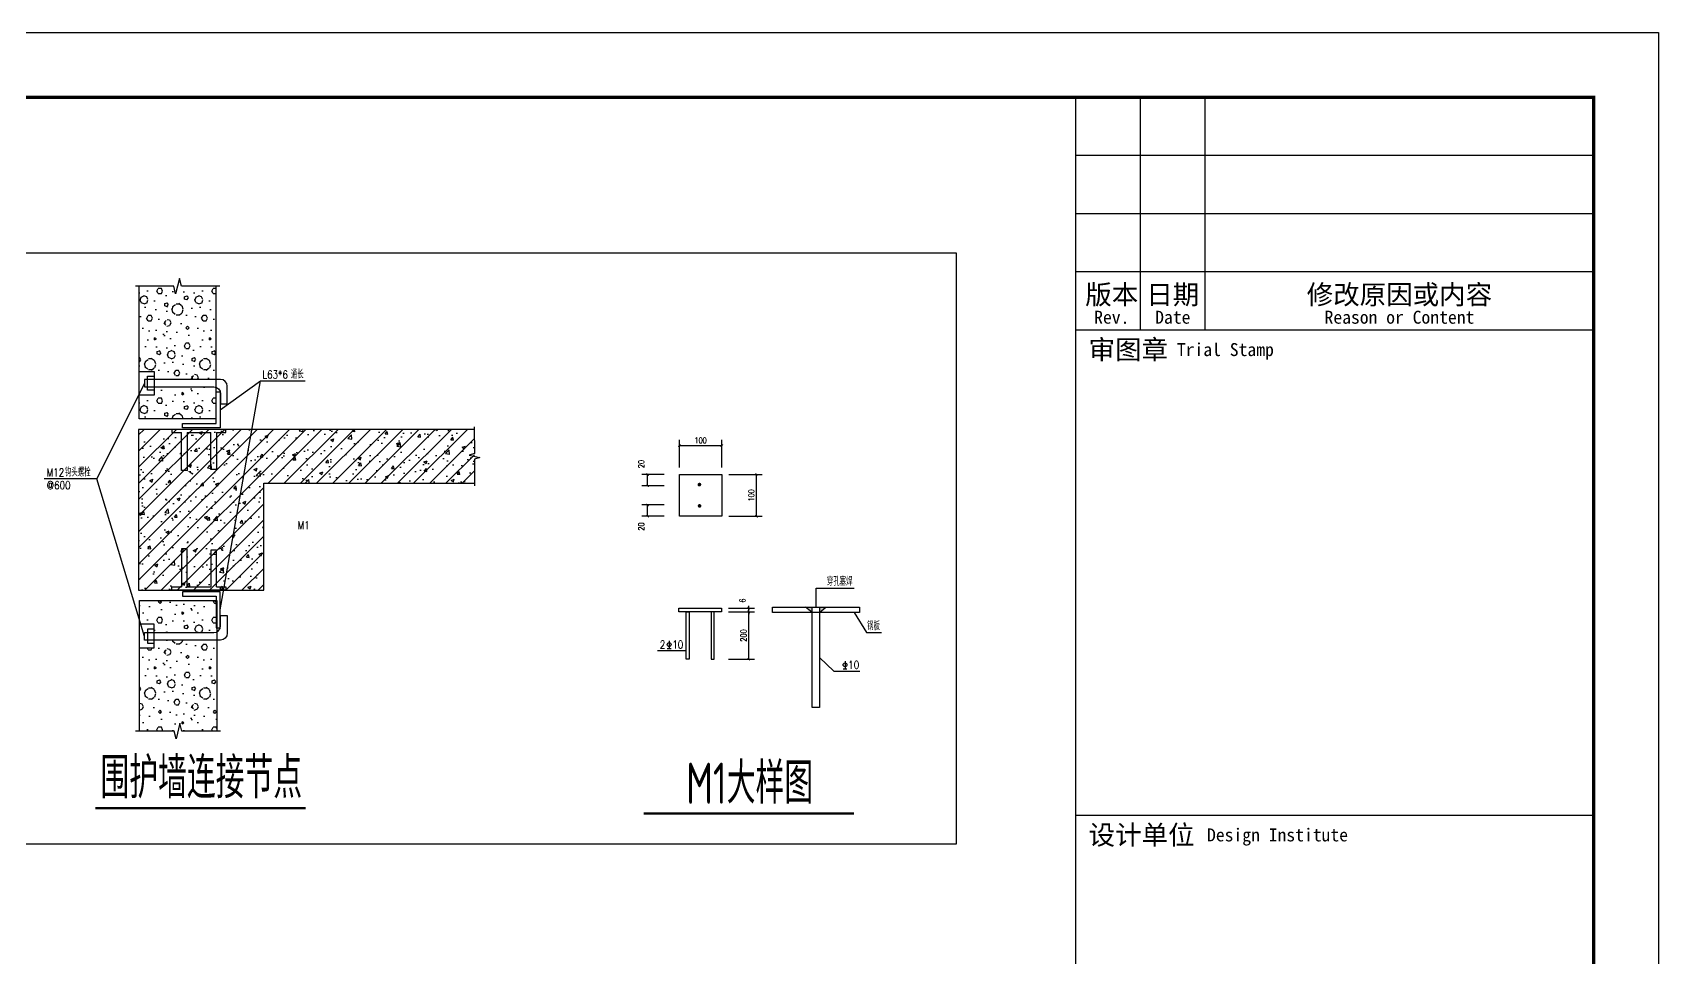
# Model space of a CAD drawing. Extents: x -85320 to 1679916, y -1321939 to 627.
# Drawn here: x 1252109 to 1287657, y -694196 to -673957 of the extents above; entities that cross this region are included whole.
import ezdxf
from ezdxf.enums import TextEntityAlignment as Align

# ---------------------------------------------------------------- set-up
doc = ezdxf.new("R2010")
doc.units = 0
doc.header["$LTSCALE"] = 1000
for name, color, linetype in [('BORDER', 7, 'Continuous'), ('DIM_LEAD', 3, 'Continuous'), ('DIM_SYMB', 3, 'Continuous'), ('PUB_DIM', 3, 'Continuous'), ('PUB_TEXT', 7, 'Continuous'), ('S-TITLE', 7, 'Continuous'), ('TEXT', 7, 'Continuous'), ('打印线框', 7, 'Continuous'), ('拉模', 7, 'Continuous'), ('插筋', 21, 'Continuous')]:
    doc.layers.add(name, color=color, linetype=linetype)
doc.styles.add('_TCH_DIM', font='SIMPLEX', dxfattribs={"bigfont": 'GBCBIG'})
doc.styles.add('_TCH_DIM_T3', font='SIMPLEX', dxfattribs={"width": 0.705882, "bigfont": 'GBCBIG'})
doc.styles.add('TSSD_Rein', font='Tssdeng.shx', dxfattribs={"width": 0.7, "bigfont": 'hztxt.shx'})
doc.styles.add('设计院一', font='', dxfattribs={"width": 0.8})
doc.styles.get('设计院一').set_extended_font_data('SimSun')
doc.dimstyles.new('_TCH_ARCH&&50', dxfattribs={"dimtxt": 127.5, "dimasz": 50, "dimexe": 125, "dimexo": 150, "dimgap": 50, "dimtad": 1, "dimdec": 0, "dimzin": 0, "dimdsep": 46, "dimtxsty": '_TCH_DIM_T3', "dimblk": 'ARCHTICK', "dimcen": 0.09, "dimclrt": 7, "dimazin": 2, "dimtfac": 1, "dimtdec": 0, "dimtix": 1, "dimtmove": 2, "dimatfit": 3, "dimfxl": 1, "dimtolj": 1, "dimtzin": 0, "dimarcsym": 0})
pattern_1 = [(0, (-359242.3, -787124.8), (600, 1200), [0, -1200]), (0, (-359944.3, -787286.8), (600, 1200), [0, -1200]), (0, (-359554.3, -787298.8), (600, 1200), [0, -1200]), (0, (-359128.3, -786944.8), (600, 1200), [0, -1200]), (0, (-359626.3, -787358.8), (600, 1200), [0, -1200]), (0, (-359008.3, -786188.8), (600, 1200), [0, -1200]), (0, (-359374.3, -786284.8), (600, 1200), [0, -1200]), (0, (-359182.3, -786434.8), (600, 1200), [0, -1200]), (0, (-360160.3, -786458.8), (600, 1200), [0, -1200]), (0, (-359572.3, -786512.8), (600, 1200), [0, -1200]), (0, (-359800.3, -786818.8), (600, 1200), [0, -1200]), (0, (-359788.3, -787268.8), (600, 1200), [0, -1200]), (0, (-359338.3, -787316.8), (600, 1200), [0, -1200]), (0, (-359008.3, -786788.8), (600, 1200), [0, -1200]), (0, (-360130.3, -786974.8), (600, 1200), [0, -1200]), (0, (-360028.3, -786770.8), (600, 1200), [0, -1200]), (0, (-359560.3, -786854.8), (600, 1200), [0, -1200]), (0, (-359728.3, -787028.8), (600, 1200), [0, -1200]), (0, (-359824.3, -786632.8), (600, 1200), [0, -1200]), (0, (-359674.3, -786182.8), (600, 1200), [0, -1200]), (0, (-360082.3, -787226.8), (600, 1200), [0, -1200]), (0, (-359422.3, -786428.8), (600, 1200), [0, -1200]), (0, (-359980.3, -786410.8), (600, 1200), [0, -1200]), (0, (-360076.3, -786254.8), (600, 1200), [0, -1200]), (130.601294, (-359081.97, -786564.516), (-2999.9999669, 3600.0000157), [52.6831, -22074.222]), (18.434949, (-359167.68, -786541.66), (2999.99999, 1199.999991), [54.2105, -7535.2558]), (90, (-359167.7, -786593.1), (600, 1200), [51.4286, -2348.5713]), (161.565051, (-359116.25, -786610.23), (-3000.000015, 1199.99991), [54.2105, -7535.2558]), (53.130102, (-359116.25, -786610.23), (600, 1200), [57.1429, -5942.857]), (135, (-359070.54, -787221.66), (-600.00007, 1199.99992), [48.4873, -3345.6252]), (45, (-359139.1, -787221.66), (600, 1200), [48.4873, -3345.6252]), (135, (-359104.83, -787255.94), (-600.00007, 1199.99992), [48.4873, -3345.6252]), (45, (-359104.83, -787255.94), (600, 1200), [48.4873, -3345.6252]), (116.56505, (-359647.7, -786415.9), (-0.0001, 2399.9999), [63.88765, -1277.753]), (180, (-359676.3, -786358.8), (-600, 1200), [68.5714, -1131.4285]), (63.43495, (-359773.4, -786415.9), (5e-06, 2400), [63.88765, -1277.753]), (116.56505, (-359744.8, -786473.1), (-0.0001, 2399.9999), [63.88765, -1277.753]), (0, (-359744.8, -786473.1), (600, 1200), [68.5714, -1131.4285]), (63.43495, (-359676.3, -786473.1), (5e-06, 2400), [63.88765, -1277.753]), (107.102728, (-359196.254, -786821.66), (-1799.9999312, 6000.0000097), [77.7227, -32565.805]), (143.972626, (-359219.11, -786747.37), (-11399.9998555, 8399.9999905), [77.7227, -16244.04]), (180, (-359282, -786701.7), (-600, 1200), [74.2857, -1125.7142]), (36.027373, (-359419.11, -786747.37), (11399.9999158, 8399.9999094), [77.7227, -16244.04]), (71.565051, (-359441.97, -786815.94), (1800.00001, 5999.99999), [72.2806, -7517.1856]), (107.102728, (-359419.11, -786890.23), (-1799.9999312, 6000.0000097), [77.7227, -32565.805]), (143.972626, (-359356.25, -786935.945), (-11399.9998555, 8399.9999905), [77.7227, -16244.04]), (0, (-359356.3, -786936), (600, 1200), [74.2857, -1125.7142]), (36.027373, (-359281.97, -786935.945), (11399.9999158, 8399.9999094), [77.7227, -16244.04]), (71.565051, (-359219.11, -786890.23), (1800.00001, 5999.99999), [72.2806, -7517.1856]), (150.255118, (-359184.83, -786261.66), (-1800.000004, 1199.999985), [46.07, -9628.6392]), (90, (-359224.8, -786284.5), (600, 1200), [45.7143, -2354.2855]), (29.744881, (-359224.83, -786284.52), (1800.000001, 1199.999994), [46.07, -9628.6392]), (116.56505, (-359464.8, -787113.1), (-0.0001, 2399.9999), [63.88765, -1277.753]), (168.690067, (-359493.4, -787055.94), (-5400.000004, 1199.99997), [58.2745, -12179.371]), (41.185925, (-359596.254, -787084.516), (14999.9999091, 13199.9998846), [60.7437, -25451.604]), (90, (-359596.25, -787141.66), (600, 1200), [57.1429, -2342.857]), (138.814074, (-359550.54, -787181.66), (-14999.9997334, 13200.000084), [60.7437, -25451.604]), (16.699244, (-359550.54, -787181.66), (19799.999851, 5999.9999372), [59.6589, -24997.075]), (60.945396, (-359493.397, -787164.516), (599.9999984, 1199.9999894), [58.8322, -24650.679]), (109.983106, (-359967.683, -786610.23), (-3000.0000113, 8399.9999778), [66.884, -28024.395]), (155.556045, (-359990.54, -786547.373), (-7800.0000297, 3599.9999252), [69.046, -28930.263]), (24.4439547, (-360116.254, -786547.373), (7800.0000039, 3599.9999827), [69.046, -28930.263]), (70.0168934, (-360139.11, -786610.23), (3000.000009, 8399.9999792), [66.884, -28024.395]), (109.983106, (-360116.254, -786673.09), (-3000.0000113, 8399.9999778), [66.884, -28024.395]), (160.016893, (-360053.4, -786695.94), (-3000.000002, 1199.9999453), [66.884, -13978.755]), (19.9831065, (-360053.4, -786695.94), (2999.9999835, 1199.999998), [66.884, -13978.755]), (70.0168934, (-359990.54, -786673.09), (3000.000009, 8399.9999792), [66.884, -28024.395]), (122.005383, (-359521.97, -786718.8), (-600.000081, 1199.999939), [53.9085, -11266.868]), (18.434949, (-359601.97, -786690.23), (2999.99999, 1199.999991), [54.2105, -7535.2558]), (90, (-359601.97, -786741.66), (600, 1200), [51.4286, -2348.5713]), (161.565051, (-359550.54, -786758.8), (-3000.000015, 1199.99991), [54.2105, -7535.2558]), (54.462322, (-359550.54, -786758.8), (4199.999994, 5999.999991), [49.1561, -20596.423]), (116.56505, (-359870.5, -787010.2), (-0.0001, 2399.9999), [63.88765, -1277.753]), (180, (-359899.1, -786953.1), (-600, 1200), [62.8571, -1137.1428]), (59.0362434, (-359996.25, -787010.23), (600.000002, 1199.999994), [66.6395, -13927.644]), (120.963756, (-359961.97, -787067.37), (-600.000082, 1199.999945), [66.6395, -13927.644]), (0, (-359962, -787067.4), (600, 1200), [62.8571, -1137.1428]), (63.43495, (-359899.1, -787067.4), (5e-06, 2400), [63.88765, -1277.753])]

# ---------------------------------------------------------------- blocks, each defined once
blk = doc.blocks.new('_ArchTick')
at = {"color": 0, "linetype": 'ByBlock', "const_width": 0.4}
blk.add_lwpolyline([(-0.5, -0.5), (0.5, 0.5)], dxfattribs=at)
blk = doc.blocks.new('*D2893')
at = {"layer": 'Defpoints', "color": 0, "transparency": 16777216}
for p in [(1267173, -686549), (1267173, -686631), (1267768, -686549)]:
    blk.add_point(p, dxfattribs=at)
at = {"layer": 'PUB_DIM', "color": 0, "lineweight": -2, "transparency": 16777216}
for p, q in [((1267323, -686549), (1267893, -686549)), ((1267323, -686631), (1267893, -686631)), ((1267768, -686549), (1267768, -686499)), ((1267768, -686631), (1267768, -686549)), ((1267768, -686631), (1267768, -686681))]:
    blk.add_line(p, q, dxfattribs=at)
at = {"layer": 'PUB_DIM', "color": 0, "lineweight": -2, "transparency": 16777216, "xscale": 50, "yscale": 50, "zscale": 50}
for p, rotation in [((1267768, -686549), 270), ((1267768, -686631), 90)]:
    blk.add_blockref('_ArchTick', p, dxfattribs=dict(at, rotation=rotation))
at = {"layer": 'PUB_DIM', "color": 7, "transparency": 16777216, "insert": (1267630, -686386), "char_height": 127.5, "attachment_point": 5, "rotation": 90, "style": '_TCH_DIM_T3'}
blk.add_mtext('\\A1;6', dxfattribs=at)
blk = doc.blocks.new('*D2894')
at = {"layer": 'Defpoints', "color": 0, "transparency": 16777216}
for p in [(1267173, -686631), (1267768, -686631), (1267173, -687670)]:
    blk.add_point(p, dxfattribs=at)
at = {"layer": 'PUB_DIM', "color": 0, "lineweight": -2, "transparency": 16777216}
for p, q in [((1267323, -686631), (1267893, -686631)), ((1267768, -687670), (1267768, -686631)), ((1267323, -687670), (1267893, -687670))]:
    blk.add_line(p, q, dxfattribs=at)
at = {"layer": 'PUB_DIM', "color": 0, "lineweight": -2, "transparency": 16777216, "xscale": 50, "yscale": 50, "zscale": 50}
for p, rotation in [((1267768, -686631), 90), ((1267768, -687670), 270)]:
    blk.add_blockref('_ArchTick', p, dxfattribs=dict(at, rotation=rotation))
at = {"layer": 'PUB_DIM', "color": 7, "transparency": 16777216, "insert": (1267654, -687151), "char_height": 127.5, "attachment_point": 5, "rotation": 90, "style": '_TCH_DIM_T3'}
blk.add_mtext('\\A1;200', dxfattribs=at)
blk = doc.blocks.new('*D2895')
at = {"layer": 'Defpoints', "color": 0, "transparency": 16777216}
for p in [(1265556, -684294), (1266070, -684294), (1266070, -684540)]:
    blk.add_point(p, dxfattribs=at)
at = {"layer": 'PUB_DIM', "color": 0, "lineweight": -2, "transparency": 16777216}
for p, q in [((1265920, -684294), (1265431, -684294)), ((1265920, -684540), (1265431, -684540)), ((1265556, -684540), (1265556, -684294))]:
    blk.add_line(p, q, dxfattribs=at)
at = {"layer": 'PUB_DIM', "color": 0, "lineweight": -2, "transparency": 16777216, "xscale": 50, "yscale": 50, "zscale": 50}
for p, rotation in [((1265556, -684294), 90), ((1265556, -684540), 270)]:
    blk.add_blockref('_ArchTick', p, dxfattribs=dict(at, rotation=rotation))
at = {"layer": 'PUB_DIM', "color": 7, "transparency": 16777216, "insert": (1265418, -684767), "char_height": 127.5, "attachment_point": 5, "rotation": 90, "style": '_TCH_DIM_T3'}
blk.add_mtext('\\A1;20', dxfattribs=at)
blk = doc.blocks.new('*D2896')
at = {"layer": 'Defpoints', "color": 0, "transparency": 16777216}
for p in [(1265556, -683628), (1266070, -683628), (1266070, -683874)]:
    blk.add_point(p, dxfattribs=at)
at = {"layer": 'PUB_DIM', "color": 0, "lineweight": -2, "transparency": 16777216}
for p, q in [((1265920, -683628), (1265431, -683628)), ((1265920, -683874), (1265431, -683874)), ((1265556, -683874), (1265556, -683628))]:
    blk.add_line(p, q, dxfattribs=at)
at = {"layer": 'PUB_DIM', "color": 0, "lineweight": -2, "transparency": 16777216, "xscale": 50, "yscale": 50, "zscale": 50}
for p, rotation in [((1265556, -683628), 90), ((1265556, -683874), 270)]:
    blk.add_blockref('_ArchTick', p, dxfattribs=dict(at, rotation=rotation))
at = {"layer": 'PUB_DIM', "color": 7, "transparency": 16777216, "insert": (1265418, -683401), "char_height": 127.5, "attachment_point": 5, "rotation": 90, "style": '_TCH_DIM_T3'}
blk.add_mtext('\\A1;20', dxfattribs=at)
blk = doc.blocks.new('*D2897')
at = {"layer": 'Defpoints', "color": 0, "transparency": 16777216}
for p in [(1267180, -683627), (1267938, -683627), (1267180, -684541)]:
    blk.add_point(p, dxfattribs=at)
at = {"layer": 'PUB_DIM', "color": 0, "lineweight": -2, "transparency": 16777216}
for p, q in [((1267330, -683627), (1268063, -683627)), ((1267938, -684541), (1267938, -683627)), ((1267330, -684541), (1268063, -684541))]:
    blk.add_line(p, q, dxfattribs=at)
at = {"layer": 'PUB_DIM', "color": 0, "lineweight": -2, "transparency": 16777216, "xscale": 50, "yscale": 50, "zscale": 50}
for p, rotation in [((1267938, -683627), 90), ((1267938, -684541), 270)]:
    blk.add_blockref('_ArchTick', p, dxfattribs=dict(at, rotation=rotation))
at = {"layer": 'PUB_DIM', "color": 7, "transparency": 16777216, "insert": (1267824, -684084), "char_height": 127.5, "attachment_point": 5, "rotation": 90, "style": '_TCH_DIM_T3'}
blk.add_mtext('\\A1;100', dxfattribs=at)
blk = doc.blocks.new('*D2898')
at = {"layer": 'Defpoints', "color": 0, "transparency": 16777216}
for p in [(1267180, -682995), (1266251, -683627), (1267180, -683627)]:
    blk.add_point(p, dxfattribs=at)
at = {"layer": 'PUB_DIM', "color": 0, "lineweight": -2, "transparency": 16777216}
for p, q in [((1266251, -683477), (1266251, -682870)), ((1266251, -682995), (1267180, -682995)), ((1267180, -683477), (1267180, -682870))]:
    blk.add_line(p, q, dxfattribs=at)
at = {"layer": 'PUB_DIM', "color": 0, "lineweight": -2, "transparency": 16777216, "xscale": 50, "yscale": 50, "zscale": 50, "rotation": 180}
blk.add_blockref('_ArchTick', (1266251, -682995), dxfattribs=at)
at = {"layer": 'PUB_DIM', "color": 0, "lineweight": -2, "transparency": 16777216, "xscale": 50, "yscale": 50, "zscale": 50}
blk.add_blockref('_ArchTick', (1267180, -682995), dxfattribs=at)
at = {"layer": 'PUB_DIM', "color": 7, "transparency": 16777216, "insert": (1266715, -682881), "char_height": 127.5, "attachment_point": 5, "style": '_TCH_DIM_T3'}
blk.add_mtext('\\A1;100', dxfattribs=at)
blk = doc.blocks.new('图框1')
at = {"color": 7}
for p, q in [((1433679, -783089), (1425679, -783089)), ((1425679, -783089), (1425679, -823089)), ((1426679, -786689), (1426679, -783089)), ((1427679, -786689), (1427679, -783089)), ((1433679, -783089), (1433679, -823089)), ((1433679, -823089), (1433679, -783089)), ((1433679, -783089), (1433679, -823089)), ((1433679, -823089), (1433679, -783089)), ((1433679, -783989), (1425679, -783989)), ((1433679, -784889), (1425679, -784889)), ((1433679, -785789), (1425679, -785789)), ((1433679, -786689), (1425679, -786689)), ((1433679, -794189), (1425679, -794189))]:
    blk.add_line(p, q, dxfattribs=at)
at = {"layer": 'BORDER', "const_width": 50}
blk.add_lwpolyline([(1377779, -823089), (1377779, -783089), (1433679, -783089), (1433679, -823089)], close=True, dxfattribs=at)
at = {"color": 7, "style": '设计院一'}
for s, height, p in [('版本', 300, (1426237, -786289)), ('日期', 300, (1427179, -786289)), ('修改原因或内容', 300, (1430679, -786289)), ('Rev.', 200, (1426237, -786589)), ('Date', 200, (1427179, -786589)), ('Reason or Content', 200, (1430679, -786589))]:
    blk.add_text(s, height=height, dxfattribs=at).set_placement(p, align=Align.CENTER)
for s, height, p in [('审图章', 300, (1425879, -786989)), ('Trial Stamp', 200, (1427243, -786989)), ('设计单位', 300, (1425879, -794489)), ('Design Institute', 200, (1427708, -794489))]:
    blk.add_text(s, height=height, dxfattribs=at).set_placement(p, align=Align.MIDDLE_LEFT)

msp = doc.modelspace()

# ---------------------------------------------------------------- hatches: boundary and pattern name
at = {"layer": '插筋'}
h = msp.add_hatch(dxfattribs=at)
h.set_pattern_fill('加气混凝土', color=256, scale=100)
h.set_pattern_definition(pattern_1)
h.paths.add_polyline_path([(1256117.334, -681546.167), (1256117.334, -679505.323), (1254441.245, -679505.323), (1254441.245, -681374.666), (1254766.243, -681374.666), (1254766.243, -681546.167)])
h.paths.add_polyline_path([(1256137.121, -687252.089), (1254766.243, -687252.089), (1254766.243, -687423.59), (1254444.548, -687423.59), (1254444.548, -689241.125), (1256137.121, -689241.125)])
edge = h.paths.add_edge_path()
edge.add_arc((1256071.217, -686936.398), 150, 270, 296.0630952)
edge.add_line((1256137.121, -687071.144), (1256137.121, -686386.932))
edge.add_line((1256137.121, -686386.932), (1254444.548, -686386.932))
edge.add_line((1254444.548, -686386.932), (1254444.548, -686904.464))
edge.add_line((1254444.548, -686904.464), (1254766.243, -686904.464))
edge.add_line((1254766.243, -686904.464), (1254766.243, -687086.398))
edge.add_line((1254766.243, -687086.398), (1256071.217, -687086.398))
h = msp.add_hatch(dxfattribs=at)
h.set_pattern_fill('加气混凝土', color=256, scale=100)
h.set_pattern_definition(pattern_1)
h.paths.add_polyline_path([(1256117.334, -682412.032), (1256117.334, -681719.123, 0.078286445), (1256071.217, -681711.858), (1254766.243, -681711.858), (1254766.243, -681783.274), (1254766.243, -681893.791), (1254441.245, -681893.791), (1254441.245, -682412.032)])
h = msp.add_hatch(dxfattribs=at)
h.set_pattern_fill('钢筋混凝土', color=256, scale=100)
h.set_pattern_definition([(45, (-359596.25, -786758.8), (-176.776695, 176.776695), []), (50, (-359596.25, -786758.8), (717.26018, -62.75213), [75, -825]), (355, (-359596.25, -786758.8), (-138.75133, 752.19213), [60, -660]), (100.4514, (-359536.5, -786764), (578.50938, 689.43954), [63.7402, -701.1421]), (46.1842, (-359596.25, -786558.8), (1067.24105, -165.519), [112.5, -1237.5]), (96.6356, (-359507.3, -786572.6), (934.6627, 974.1179), [95.6103, -1051.713]), (351.1842, (-359596.3, -786558.8), (934.66195, 974.1186), [90, -990]), (21, (-359496.25, -786608.8), (596.90705, -402.6189), [75, -825]), (326, (-359496.25, -786608.8), (243.31533, 725.15005), [60, -660]), (71.4514, (-359446.5, -786642.35), (840.22263, 322.5305), [63.7402, -701.1421]), (37.5, (-359596.25, -786758.8), (12.159855, 332.893854), [0, -652, 0, -670, 0, -662.5]), (7.5, (-359596.25, -786758.8), (263.06954, 394.41171), [0, -382, 0, -637, 0, -252.5]), (327.5, (-359819.25, -786758.8), (533.822436, -22.55487), [0, -250, 0, -780, 0, -1035]), (317.5, (-359919.25, -786758.8), (583.18617, 100.10498), [0, -325, 0, -518, 0, -735])])
h.paths.add_polyline_path([(1261765.756, -682640.778), (1254428.236, -682640.778), (1254428.236, -686157.478), (1257164.41, -686157.478), (1257164.41, -683818.872), (1261774.554, -683818.872)])
h = msp.add_hatch(color=0, dxfattribs=at)
h.dxf.hatch_style = 1
h.paths.add_polyline_path([(1269152.076, -686529.376), (1269006.914, -686529.376), (1269152.076, -686649.389)])
h.paths.add_polyline_path([(1269456.643, -686529.376), (1269311.482, -686529.376), (1269311.482, -686649.389)])

# ---------------------------------------------------------------- linework, layer by layer
at = {"layer": 'DIM_LEAD', "color": 0}
for p, q in [((1254555.755, -681629.012), (1253511.937, -683723.097)), ((1256214.084, -682210.156), (1257095.496, -681580.654)), ((1256214.084, -686588.1), (1257095.496, -681580.654)), ((1257095.496, -681580.654), (1258073.011, -681580.654)), ((1253511.937, -683723.097), (1252366.263, -683723.097)), ((1254555.755, -687169.243), (1253511.937, -683723.097)), ((1269238.491, -686529.376), (1269238.491, -686111.829)), ((1269238.491, -686111.829), (1270072.018, -686111.829)), ((1270072.018, -686649.389), (1270341.082, -687086.852)), ((1270341.082, -687086.852), (1270667.71, -687086.852)), ((1266139.297, -687489.251), (1265771.361, -687489.251)), ((1266398.095, -687489.251), (1266139.297, -687489.251)), ((1269311.482, -687628.653), (1269625.889, -687932.112)), ((1269625.889, -687932.112), (1270195.439, -687932.112))]:
    msp.add_line(p, q, dxfattribs=at)
at = {"layer": 'DIM_SYMB', "color": 0}
for points in [[(1257854.425, -684738.512, 0, 0, 0), (1257580.84, -684738.512, 0, 0, 0), (1255486.667, -683542.623, 0, 40, 0), (1255616.925, -683617.007, 0, 0, 0)], [(1257854.425, -684738.512, 0, 0, 0), (1257580.84, -684738.512, 0, 0, 0), (1256134.366, -685279.965, 0, 40, 0), (1256274.846, -685227.379, 0, 0, 0)]]:
    msp.add_lwpolyline(points, format="xyseb", dxfattribs=at)
at = {"layer": 'PUB_TEXT'}
for p, q in [((1265985.194, -687436.751), (1266069.194, -687436.751)), ((1266027.194, -687270.501), (1266027.194, -687436.751)), ((1269872.939, -687713.362), (1269872.939, -687879.612)), ((1269830.939, -687879.612), (1269914.939, -687879.612))]:
    msp.add_line(p, q, dxfattribs=at)
for centre in [(1266027.194, -687349.251), (1269872.939, -687792.112)]:
    msp.add_circle(centre, 42, dxfattribs=at)
at = {"layer": 'S-TITLE', "const_width": 50}
for points in [[(1253482.119, -690926.861), (1258081.144, -690926.861)], [(1265470.727, -691045.121), (1270069.752, -691045.121)]]:
    msp.add_lwpolyline(points, dxfattribs=at)
at = {"layer": '打印线框', "color": 1}
msp.add_lwpolyline([(1203556.881, -733421.28), (1203556.881, -673956.634), (1287656.881, -673956.634), (1287656.881, -733421.28)], close=True, dxfattribs=at)
at = {"layer": '插筋'}
for p, q in [((1254441.245, -682412.032), (1254441.245, -679505.323)), ((1256117.334, -679505.323), (1256117.334, -682412.032)), ((1256117.334, -682412.032), (1254441.245, -682412.032)), ((1261765.756, -682640.778), (1254428.236, -682640.778)), ((1254428.236, -682640.778), (1254428.236, -686157.478)), ((1257164.41, -686157.478), (1257164.41, -683818.872)), ((1257164.41, -683818.872), (1261774.554, -683818.872)), ((1254428.236, -686157.478), (1257164.41, -686157.478)), ((1254444.548, -686386.932), (1256137.121, -686386.932)), ((1254444.548, -689241.125), (1254444.548, -686386.932)), ((1256137.121, -686386.932), (1256137.121, -689241.125))]:
    msp.add_line(p, q, dxfattribs=at)
at = {"layer": '插筋', "color": 0}
for p, q in [((1269152.076, -686649.389), (1269006.914, -686529.376)), ((1269311.482, -686649.389), (1269456.643, -686529.376))]:
    msp.add_line(p, q, dxfattribs=at)
for points in [[(1251235.577, -678775.018), (1272305.643, -678775.018), (1272305.643, -691717), (1251235.577, -691717)], [(1266250.637, -683626.86), (1267179.902, -683626.86), (1267179.902, -684541.106), (1266250.637, -684541.106)], [(1266239.621, -686549.215), (1267173.036, -686549.215), (1267173.036, -686631.404), (1266239.621, -686631.404)], [(1266398.095, -686631.404), (1266463.553, -686631.404), (1266463.553, -687669.696), (1266398.095, -687669.696)], [(1267014.562, -686631.404), (1266949.104, -686631.404), (1266949.104, -687669.696), (1267014.562, -687669.696)], [(1268287.713, -686529.376), (1270189.269, -686529.376), (1270189.269, -686649.389), (1268287.713, -686649.389)], [(1269152.076, -686529.376), (1269311.482, -686529.376), (1269311.482, -688727.931), (1269152.076, -688727.931)]]:
    msp.add_lwpolyline(points, close=True, dxfattribs=at)
for points in [[(1256201.139, -679505.323), (1255363.094, -679505.323), (1255321.192, -679337.714), (1255237.387, -679672.932), (1255195.485, -679505.323), (1254357.44, -679505.323)], [(1256214.084, -681816.153), (1256214.084, -682604.158), (1255387.727, -682604.158), (1255387.727, -682508.167), (1256124.684, -682508.167), (1256124.684, -681816.153), (1256214.084, -681816.153)], [(1256339.119, -682710.458), (1256339.119, -682640.778), (1255156.038, -682640.778), (1255156.038, -682710.458), (1255367.355, -682710.458)], [(1255486.667, -682710.458), (1255486.667, -683542.623), (1255367.355, -683542.623), (1255367.355, -682710.458)], [(1255486.667, -682710.458), (1256010.183, -682710.458)], [(1256134.366, -682710.458), (1256134.366, -683518.291), (1256010.183, -683518.291), (1256010.183, -682710.458)], [(1256134.366, -682710.458), (1256339.119, -682710.458)], [(1261765.316, -682581.873), (1261769.715, -683170.92), (1261652.126, -683201.253), (1261888.185, -683258.398), (1261770.595, -683288.73), (1261774.994, -683877.777)], [(1255486.667, -686087.798), (1255486.667, -685255.632), (1255367.355, -685255.632), (1255367.355, -686087.798)], [(1256134.366, -686087.798), (1256134.366, -685279.965), (1256010.183, -685279.965), (1256010.183, -686087.798)], [(1256339.119, -686087.798), (1256339.119, -686157.478), (1255156.038, -686157.478), (1255156.038, -686087.798), (1255367.355, -686087.798)], [(1256214.084, -686982.102), (1256214.084, -686194.097), (1255387.727, -686194.097), (1255387.727, -686290.088), (1256124.684, -686290.088), (1256124.684, -686982.102), (1256214.084, -686982.102)], [(1255486.667, -686087.798), (1256010.183, -686087.798)], [(1256134.366, -686087.798), (1256339.119, -686087.798)], [(1256221.75, -689241.125), (1255375.463, -689241.125), (1255333.149, -689071.867), (1255248.52, -689410.382), (1255206.206, -689241.125), (1254359.92, -689241.125)]]:
    msp.add_lwpolyline(points, dxfattribs=at)
at = {"layer": '插筋'}
for points in [[(1254441.245, -681374.666), (1254766.243, -681374.666), (1254766.243, -681893.791), (1254441.245, -681893.791)], [(1254441.245, -687423.59), (1254766.243, -687423.59), (1254766.243, -686904.464), (1254441.245, -686904.464)]]:
    msp.add_lwpolyline(points, dxfattribs=at)
for points in [[(1256221.217, -681861.858), (1256221.217, -682083.114), (1256368.035, -682083.114), (1256368.035, -681696.167, 0.414213562), (1256218.035, -681546.167), (1254555.755, -681546.167), (1254555.755, -681711.858), (1256071.217, -681711.858, -0.414213562)], [(1256221.217, -686936.398), (1256221.217, -686715.141), (1256368.035, -686715.141), (1256368.035, -687102.089, -0.414213562), (1256218.035, -687252.089), (1254555.755, -687252.089), (1254555.755, -687086.398), (1256071.217, -687086.398, 0.414213562)]]:
    msp.add_lwpolyline(points, format="xyb", close=True, dxfattribs=at)
for points in [[(1254625.03, -681479.733), (1254766.243, -681479.733), (1254766.243, -681783.274), (1254625.03, -681783.274)], [(1254625.03, -687318.522), (1254766.243, -687318.522), (1254766.243, -687014.981), (1254625.03, -687014.981)]]:
    msp.add_lwpolyline(points, close=True, dxfattribs=at)
at = {"layer": '插筋', "color": 0, "const_width": 40}
for points in [[(1266668.893, -683848.641, 1), (1266708.893, -683848.641, 1)], [(1266672.658, -684315.186, 1), (1266712.658, -684315.186, 1)]]:
    msp.add_lwpolyline(points, format="xyb", close=True, dxfattribs=at)

# ---------------------------------------------------------------- block references
at = {"layer": '拉模', "color": 3, "xscale": 1.415824915824916, "yscale": 1.415824915824916, "zscale": 1.415824915824916}
msp.add_blockref('图框1', (-743597.321, 433344.026), dxfattribs=at)

# ---------------------------------------------------------------- texts
at = {"layer": 'PUB_TEXT', "style": '_TCH_DIM', "width": 0.8}
for s, p in [('L63*6', (1257135.944, -681528.154)), ('通长', (1257755.944, -681528.154)), ('M12', (1252418.763, -683670.597)), ('钩头螺栓', (1252818.763, -683670.597)), ('@600', (1252418.763, -683950.597)), ('穿孔塞焊', (1269476.054, -686059.329)), ('钢板', (1270356.155, -687034.352)), ('2', (1265823.861, -687436.751)), ('10', (1266097.194, -687436.751)), ('10', (1269942.939, -687879.612))]:
    msp.add_text(s, height=175, dxfattribs=at).set_placement(p)
at = {"layer": 'PUB_TEXT', "color": 0, "style": '_TCH_DIM', "width": 0.8}
msp.add_text('M1', height=175, dxfattribs=at).set_placement((1257906.925, -684826.012))
msp.add_text('M1', height=175, dxfattribs=at).set_placement((1257906.925, -684826.012))
at = {"layer": 'TEXT', "style": 'TSSD_Rein', "width": 0.7}
for s, p in [('围护墙连接节点', (1255799.235, -690712.741)), ('M1大样图', (1267787.842, -690831.001))]:
    msp.add_text(s, height=900, dxfattribs=at).set_placement(p, align=Align.CENTER)

# ---------------------------------------------------------------- dimensions: what is measured, and where the dimension line sits
at = {"layer": 'PUB_DIM', "color": 0}
for p1, p2, distance, text, picture, middle in [((1266250.637, -683626.86), (1267179.902, -683626.86), 632.245, '100', '*D2898', (1266715.269, -682880.865)), ((1267179.902, -684541.106), (1267179.902, -683626.86), -757.866, '100', '*D2897', (1267824.018, -684083.983)), ((1267173.036, -687669.696), (1267173.036, -686631.404), -594.82, '200', '*D2894', (1267654.106, -687150.55))]:
    dim = msp.add_aligned_dim(p1=p1, p2=p2, distance=distance, text=text, dimstyle='_TCH_ARCH&&50', dxfattribs=at)
    dim.commit()
    dim.dimension.update_dxf_attribs({"geometry": picture, "text_midpoint": middle})
for base, p1, p2, text, picture, middle in [((1265555.966, -683627.981), (1266069.851, -683874.07), (1266069.851, -683627.981), '20', '*D2896', (1265418.466, -683401.314)), ((1265555.966, -684293.896), (1266069.851, -684539.984), (1266069.851, -684293.896), '20', '*D2895', (1265418.466, -684766.651)), ((1267767.856, -686549.215), (1267173.036, -686631.404), (1267173.036, -686549.215), '6', '*D2893', (1267630.356, -686385.881))]:
    dim = msp.add_linear_dim(base=base, p1=p1, p2=p2, angle=90, text=text, dimstyle='_TCH_ARCH&&50', dxfattribs=at)
    dim.commit()
    dim.dimension.update_dxf_attribs({"geometry": picture, "text_midpoint": middle, "dimtype": 161})

doc.saveas('drawing.dxf')
